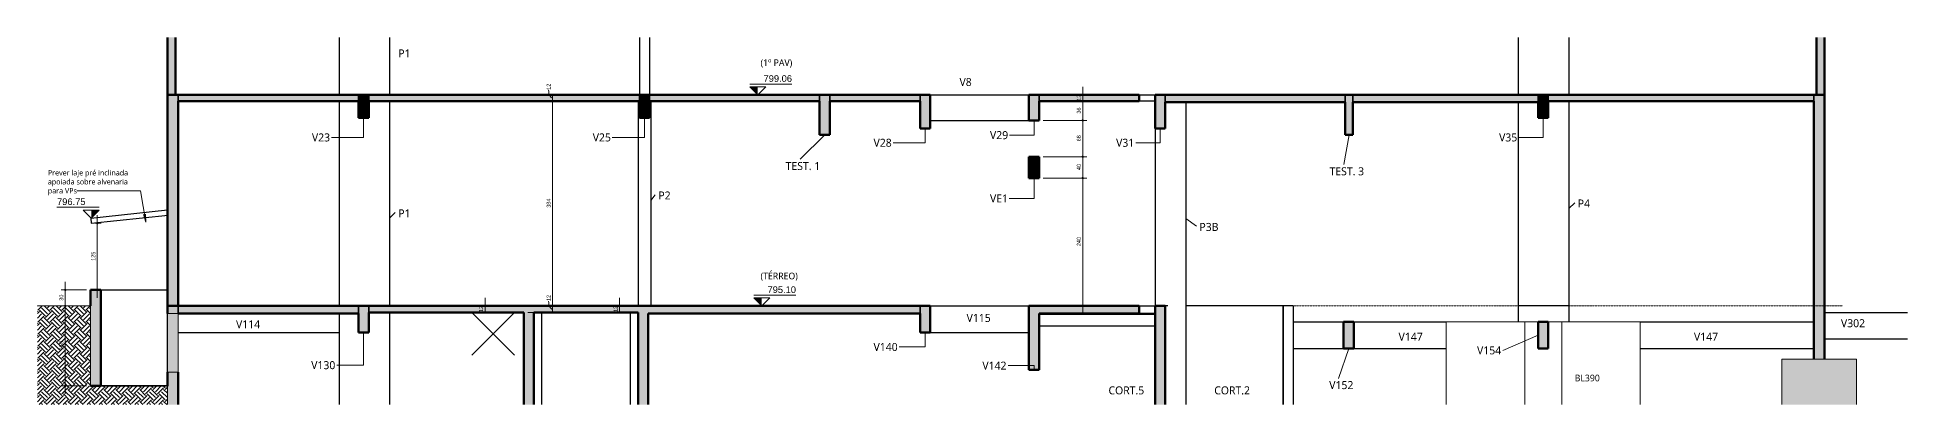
# Model space of a CAD drawing. Extents: x -1981 to 38708, y -3196 to 88064.
# Drawn here: x 2196 to 5702, y 79325 to 80014 of the extents above; entities that cross this region are included whole.
import ezdxf

# ---------------------------------------------------------------- set-up
doc = ezdxf.new("R2010")
doc.units = 0
doc.linetypes.add('Hidden', pattern=[0.714375, 0.47625, -0.238125])
for name, color, linetype, lineweight in [('A-ANNO-DIMS', 7, 'Continuous', 9), ('A-ANNO-DIMS-50', 7, 'Continuous', 9), ('A-DETL', 7, 'Hidden', 18), ('A-DETL-GENF', 7, 'Continuous', 18), ('A-DETL-THIN', 7, 'Continuous', 25), ('A-FLOR', 7, 'Continuous', 25), ('A-GENM', 7, 'Continuous', 25), ('G-ANNO-DIMS', 7, 'Continuous', 9), ('G-ANNO-TEXT', 7, 'Continuous', 9), ('S-BEAM', 7, 'Continuous', 25), ('S-BEAM-IDEN', 7, 'Continuous', 9), ('S-COLS', 7, 'Continuous', 25), ('S-COLS-IDEN', 7, 'Continuous', 9), ('S-FNDN', 7, 'Continuous', 25), ('S-FNDN-IDEN', 7, 'Continuous', 9)]:
    doc.layers.add(name, color=color, linetype=linetype, lineweight=lineweight)
doc.styles.add('Arial_1', font='arial.ttf', dxfattribs={"width": 0.9, "height": 7.5})
doc.styles.add('Arial_2', font='arial.ttf', dxfattribs={"height": 12.5})
doc.styles.add('Gadugi_1', font='gadugi.ttf', dxfattribs={"height": 15})
doc.styles.add('Gadugi_2', font='gadugi.ttf', dxfattribs={"height": 10})
doc.styles.add('Gadugi_3', font='gadugi.ttf', dxfattribs={"height": 12.5})
doc.dimstyles.new('PED_1_5mm_ESQ_1', dxfattribs={"dimscale": 30.48, "dimtxt": 7.651945, "dimasz": 0.328084, "dimexe": 0.246063, "dimexo": 0.246063, "dimgap": 0.049213, "dimtad": 1, "dimdec": 1, "dimrnd": 0.5, "dimdsep": 46, "dimtxsty": 'Arial_1', "dimblk1": 'DOTSMALL', "dimblk2": 'DOTSMALL', "dimsah": 1, "dimcen": 0.09, "dimdle": 0.492126, "dimazin": 0, "dimtfac": 1, "dimtdec": 4, "dimtix": 1, "dimtmove": 1, "dimatfit": 3, "dimfxl": 1, "dimtvp": 1, "dimtolj": 1, "dimtzin": 0, "dimarcsym": 2})
doc.dimstyles.new('PED_1_5mm_ESQ_3', dxfattribs={"dimscale": 30.48, "dimtxt": 7.651945, "dimasz": 0.328084, "dimexe": 0.246063, "dimexo": 0.246063, "dimgap": 0.049213, "dimtad": 1, "dimdec": 1, "dimrnd": 0.5, "dimdsep": 46, "dimtxsty": 'Arial_1', "dimblk1": 'DOTSMALL', "dimblk2": 'DOTSMALL', "dimsah": 1, "dimcen": 0.09, "dimdle": 0.492126, "dimazin": 0, "dimtfac": 1, "dimtdec": 4, "dimtix": 1, "dimtmove": 0, "dimatfit": 3, "dimfxl": 1, "dimtvp": 1, "dimtolj": 1, "dimtzin": 0, "dimarcsym": 2})

# ---------------------------------------------------------------- blocks, each defined once
blk = doc.blocks.new('PED_FURO_RETANGULAR_R04_2020 - 80x80x92-3430280-CT A 001 - CORTE A-A 1PAV')
at = {"layer": 'A-GENM'}
for p, q in [((-1108.1, 79418), (-1188.1, 79498)), ((-1188.1, 79418), (-1108.1, 79498))]:
    blk.add_line(p, q, dxfattribs=at)
blk = doc.blocks.new('PED_MÍSULA_VERT__CONC_R1 - L_15_0 x 341_0-2997604-CT A 001 - CORTE A-A 1PAV')
at = {"layer": 'S-COLS'}
blk.add_line((-1056.7, 79325), (-1056.7, 79498), dxfattribs=at)
blk = doc.blocks.new('PED_MÍSULA_VERT__CONC_R1 - L_15_0 x 341_0-3425010-CT A 001 - CORTE A-A 1PAV')
at = {"layer": 'S-COLS'}
blk.add_line((-891.4, 79498), (-891.4, 79325), dxfattribs=at)
blk = doc.blocks.new('Elevações de ponto - SIMBOLO DE NÍVEL-CORTE-2219088-CT A 001 - CORTE A-A 1PAV')
at = {"layer": 'G-ANNO-DIMS'}
blk.add_hatch(color=256, dxfattribs=at).paths.add_polyline_path([(-651.9, 79921), (-651.9, 79906), (-666.9, 79921)], flags=0)
for p, q in [((-587.7, 79926.1), (-666.9, 79926.1)), ((-651.9, 79906), (-666.9, 79921)), ((-666.9, 79921), (-636.9, 79921)), ((-636.9, 79921), (-651.9, 79906))]:
    blk.add_line(p, q, dxfattribs=at)
blk = doc.blocks.new('DIMBLOCK360-CT A 001 - CORTE A-A 1PAV')
at = {"layer": 'A-ANNO-DIMS-50', "transparency": 16777216}
h = blk.add_hatch(color=256, dxfattribs=at)
edge = h.paths.add_edge_path(flags=0)
edge.add_arc((3161.7, 79906), 1.25, 0, 360)
h = blk.add_hatch(color=256, dxfattribs=at)
edge = h.paths.add_edge_path(flags=0)
edge.add_arc((3161.7, 79894), 1.25, 0, 360)
for p, q in [((3156, 79906), (3169.2, 79906)), ((3161.7, 79906), (3156, 79906)), ((3156, 79894), (3169.2, 79894)), ((3161.7, 79894), (3156, 79894)), ((3161.7, 79906), (3161.7, 79894))]:
    blk.add_line(p, q, dxfattribs=at)
for centre in [(3161.7, 79906), (3161.7, 79894)]:
    blk.add_circle(centre, 1.25, dxfattribs=at)
blk.add_ellipse((3161.7, 79915.4), major_axis=(0, 15.4), ratio=0.479597, start_param=1.570796, end_param=3.141593, dxfattribs=at)
at = {"layer": 'A-ANNO-DIMS-50', "color": 0, "transparency": 16777216, "insert": (3150.5, 79915.4), "char_height": 7.5, "width": 12.431, "attachment_point": 1, "rotation": 90, "line_spacing_factor": 0.941778, "style": 'Arial_1'}
blk.add_mtext('12', dxfattribs=at)
blk = doc.blocks.new('_DotSmall')
at = {"color": 0, "linetype": 'ByBlock', "const_width": 0.5}
blk.add_lwpolyline([(-0.0625, 0, 1), (0.0625, 0, 1)], format="xyb", close=True, dxfattribs=at)
blk = doc.blocks.new('DIMBLOCK361-CT A 001 - CORTE A-A 1PAV')
at = {"layer": 'A-ANNO-DIMS-50', "transparency": 16777216}
h = blk.add_hatch(color=256, dxfattribs=at)
edge = h.paths.add_edge_path(flags=0)
edge.add_arc((3161.7, 79894), 1.25, 0, 360)
h = blk.add_hatch(color=256, dxfattribs=at)
edge = h.paths.add_edge_path(flags=0)
edge.add_arc((3161.7, 79510), 1.25, 0, 360)
for p, q in [((3156, 79894), (3169.2, 79894)), ((3161.7, 79894), (3156, 79894)), ((3161.7, 79894), (3161.7, 79510)), ((3115.1, 79510), (3169.2, 79510)), ((3161.7, 79510), (3115.1, 79510))]:
    blk.add_line(p, q, dxfattribs=at)
for centre in [(3161.7, 79894), (3161.7, 79510)]:
    blk.add_circle(centre, 1.25, dxfattribs=at)
at = {"layer": 'A-ANNO-DIMS-50', "color": 0, "transparency": 16777216, "insert": (3150.5, 79694.2), "char_height": 7.5, "width": 18.647, "attachment_point": 1, "rotation": 90, "line_spacing_factor": 0.941778, "style": 'Arial_1'}
blk.add_mtext('384', dxfattribs=at)
blk = doc.blocks.new('DIMBLOCK362-CT A 001 - CORTE A-A 1PAV')
at = {"layer": 'A-ANNO-DIMS-50', "transparency": 16777216}
h = blk.add_hatch(color=256, dxfattribs=at)
edge = h.paths.add_edge_path(flags=0)
edge.add_arc((3161.7, 79510), 1.25, 0, 360)
h = blk.add_hatch(color=256, dxfattribs=at)
edge = h.paths.add_edge_path(flags=0)
edge.add_arc((3161.7, 79498), 1.25, 0, 360)
for p, q in [((3115.1, 79510), (3169.2, 79510)), ((3161.7, 79510), (3115.1, 79510)), ((3115.1, 79498), (3169.2, 79498)), ((3161.7, 79498), (3115.1, 79498)), ((3161.7, 79510), (3161.7, 79498))]:
    blk.add_line(p, q, dxfattribs=at)
for centre in [(3161.7, 79510), (3161.7, 79498)]:
    blk.add_circle(centre, 1.25, dxfattribs=at)
blk.add_ellipse((3161.7, 79519.3), major_axis=(0, 15.3), ratio=0.482018, start_param=1.570796, end_param=3.141593, dxfattribs=at)
at = {"layer": 'A-ANNO-DIMS-50', "color": 0, "transparency": 16777216, "insert": (3150.5, 79519.3), "char_height": 7.5, "width": 12.431, "attachment_point": 1, "rotation": 90, "line_spacing_factor": 0.941778, "style": 'Arial_1'}
blk.add_mtext('12', dxfattribs=at)
blk = doc.blocks.new('DIMBLOCK363-CT A 001 - CORTE A-A 1PAV')
at = {"layer": 'A-ANNO-DIMS-50', "transparency": 16777216}
h = blk.add_hatch(color=256, dxfattribs=at)
edge = h.paths.add_edge_path(flags=0)
edge.add_arc((2308.1, 79665), 1.25, 0, 360)
h = blk.add_hatch(color=256, dxfattribs=at)
edge = h.paths.add_edge_path(flags=0)
edge.add_arc((2308.1, 79540), 1.25, 0, 360)
for p, q in [((2308.1, 79680), (2308.1, 79525)), ((2304.4, 79665), (2315.6, 79665)), ((2308.1, 79665), (2304.4, 79665)), ((2302.4, 79540), (2315.6, 79540)), ((2308.1, 79540), (2302.4, 79540))]:
    blk.add_line(p, q, dxfattribs=at)
for centre in [(2308.1, 79665), (2308.1, 79540)]:
    blk.add_circle(centre, 1.25, dxfattribs=at)
at = {"layer": 'A-ANNO-DIMS-50', "color": 0, "transparency": 16777216, "insert": (2296.9, 79594.7), "char_height": 7.5, "width": 18.647, "attachment_point": 1, "rotation": 90, "line_spacing_factor": 0.941778, "style": 'Arial_1'}
blk.add_mtext('125', dxfattribs=at)
blk = doc.blocks.new('DIMBLOCK364-CT A 001 - CORTE A-A 1PAV')
at = {"layer": 'A-ANNO-DIMS-50', "transparency": 16777216}
h = blk.add_hatch(color=256, dxfattribs=at)
edge = h.paths.add_edge_path(flags=0)
edge.add_arc((2248.1, 79540), 1.25, 0, 360)
h = blk.add_hatch(color=256, dxfattribs=at)
edge = h.paths.add_edge_path(flags=0)
edge.add_arc((2248.1, 79510.2), 1.25, 0, 360)
for p, q in [((2288.1, 79540), (2240.6, 79540)), ((2248.1, 79555), (2248.1, 79495.2)), ((2248.1, 79540), (2288.1, 79540)), ((2242.4, 79510.2), (2255.6, 79510.2)), ((2248.1, 79510.2), (2242.4, 79510.2))]:
    blk.add_line(p, q, dxfattribs=at)
for centre in [(2248.1, 79540), (2248.1, 79510.2)]:
    blk.add_circle(centre, 1.25, dxfattribs=at)
at = {"layer": 'A-ANNO-DIMS-50', "color": 0, "transparency": 16777216, "insert": (2236.9, 79519.9), "char_height": 7.5, "width": 12.431, "attachment_point": 1, "rotation": 90, "line_spacing_factor": 0.941778, "style": 'Arial_1'}
blk.add_mtext('30', dxfattribs=at)
blk = doc.blocks.new('DIMBLOCK365-CT A 001 - CORTE A-A 1PAV')
at = {"layer": 'A-ANNO-DIMS-50', "transparency": 16777216}
h = blk.add_hatch(color=256, dxfattribs=at)
edge = h.paths.add_edge_path(flags=0)
edge.add_arc((2248.1, 79510.2), 1.25, 0, 360)
h = blk.add_hatch(color=256, dxfattribs=at)
edge = h.paths.add_edge_path(flags=0)
edge.add_arc((2248.1, 79360), 1.25, 0, 360)
for p, q in [((2242.4, 79510.2), (2255.6, 79510.2)), ((2248.1, 79510.2), (2242.4, 79510.2)), ((2248.1, 79525.2), (2248.1, 79345)), ((2288.1, 79360), (2240.6, 79360)), ((2248.1, 79360), (2288.1, 79360))]:
    blk.add_line(p, q, dxfattribs=at)
for centre in [(2248.1, 79510.2), (2248.1, 79360)]:
    blk.add_circle(centre, 1.25, dxfattribs=at)
at = {"layer": 'A-ANNO-DIMS-50', "color": 0, "transparency": 16777216, "insert": (2236.9, 79427.3), "char_height": 7.5, "width": 18.647, "attachment_point": 1, "rotation": 90, "line_spacing_factor": 0.941778, "style": 'Arial_1'}
blk.add_mtext('150', dxfattribs=at)
blk = doc.blocks.new('DIMBLOCK366-CT A 001 - CORTE A-A 1PAV')
at = {"layer": 'A-ANNO-DIMS-50', "transparency": 16777216}
h = blk.add_hatch(color=256, dxfattribs=at)
edge = h.paths.add_edge_path(flags=0)
edge.add_arc((4155.8, 79906), 1.25, 0, 360)
h = blk.add_hatch(color=256, dxfattribs=at)
edge = h.paths.add_edge_path(flags=0)
edge.add_arc((4155.8, 79894), 1.25, 0, 360)
for p, q in [((4155.8, 79921), (4155.8, 79894)), ((4150.1, 79906), (4163.3, 79906)), ((4155.8, 79906), (4150.1, 79906)), ((4150.1, 79894), (4163.3, 79894)), ((4155.8, 79894), (4150.1, 79894))]:
    blk.add_line(p, q, dxfattribs=at)
for centre in [(4155.8, 79906), (4155.8, 79894)]:
    blk.add_circle(centre, 1.25, dxfattribs=at)
at = {"layer": 'A-ANNO-DIMS-50', "color": 0, "transparency": 16777216, "insert": (4144.6, 79894.8), "char_height": 7.5, "width": 12.431, "attachment_point": 1, "rotation": 90, "line_spacing_factor": 0.941778, "style": 'Arial_1'}
blk.add_mtext('12', dxfattribs=at)
blk = doc.blocks.new('DIMBLOCK367-CT A 001 - CORTE A-A 1PAV')
at = {"layer": 'A-ANNO-DIMS-50', "transparency": 16777216}
h = blk.add_hatch(color=256, dxfattribs=at)
edge = h.paths.add_edge_path(flags=0)
edge.add_arc((4155.8, 79894), 1.25, 0, 360)
h = blk.add_hatch(color=256, dxfattribs=at)
edge = h.paths.add_edge_path(flags=0)
edge.add_arc((4155.8, 79858), 1.25, 0, 360)
for p, q in [((4150.1, 79894), (4163.3, 79894)), ((4155.8, 79894), (4150.1, 79894)), ((4155.8, 79894), (4155.8, 79858)), ((4081.5, 79858), (4163.3, 79858)), ((4155.8, 79858), (4081.5, 79858))]:
    blk.add_line(p, q, dxfattribs=at)
for centre in [(4155.8, 79894), (4155.8, 79858)]:
    blk.add_circle(centre, 1.25, dxfattribs=at)
at = {"layer": 'A-ANNO-DIMS-50', "color": 0, "transparency": 16777216, "insert": (4144.6, 79870.8), "char_height": 7.5, "width": 12.431, "attachment_point": 1, "rotation": 90, "line_spacing_factor": 0.941778, "style": 'Arial_1'}
blk.add_mtext('36', dxfattribs=at)
blk = doc.blocks.new('DIMBLOCK368-CT A 001 - CORTE A-A 1PAV')
at = {"layer": 'A-ANNO-DIMS-50', "transparency": 16777216}
h = blk.add_hatch(color=256, dxfattribs=at)
edge = h.paths.add_edge_path(flags=0)
edge.add_arc((4155.8, 79858), 1.25, 0, 360)
h = blk.add_hatch(color=256, dxfattribs=at)
edge = h.paths.add_edge_path(flags=0)
edge.add_arc((4155.8, 79790), 1.25, 0, 360)
for p, q in [((4081.5, 79858), (4163.3, 79858)), ((4155.8, 79858), (4081.5, 79858)), ((4155.8, 79858), (4155.8, 79790)), ((4081.5, 79790), (4163.3, 79790)), ((4155.8, 79790), (4081.5, 79790))]:
    blk.add_line(p, q, dxfattribs=at)
for centre in [(4155.8, 79858), (4155.8, 79790)]:
    blk.add_circle(centre, 1.25, dxfattribs=at)
at = {"layer": 'A-ANNO-DIMS-50', "color": 0, "transparency": 16777216, "insert": (4144.6, 79818.8), "char_height": 7.5, "width": 12.431, "attachment_point": 1, "rotation": 90, "line_spacing_factor": 0.941778, "style": 'Arial_1'}
blk.add_mtext('68', dxfattribs=at)
blk = doc.blocks.new('DIMBLOCK369-CT A 001 - CORTE A-A 1PAV')
at = {"layer": 'A-ANNO-DIMS-50', "transparency": 16777216}
h = blk.add_hatch(color=256, dxfattribs=at)
edge = h.paths.add_edge_path(flags=0)
edge.add_arc((4155.8, 79790), 1.25, 0, 360)
h = blk.add_hatch(color=256, dxfattribs=at)
edge = h.paths.add_edge_path(flags=0)
edge.add_arc((4155.8, 79750), 1.25, 0, 360)
for p, q in [((4081.5, 79790), (4163.3, 79790)), ((4155.8, 79790), (4081.5, 79790)), ((4155.8, 79790), (4155.8, 79750)), ((4081.5, 79750), (4163.3, 79750)), ((4155.8, 79750), (4081.5, 79750))]:
    blk.add_line(p, q, dxfattribs=at)
for centre in [(4155.8, 79790), (4155.8, 79750)]:
    blk.add_circle(centre, 1.25, dxfattribs=at)
at = {"layer": 'A-ANNO-DIMS-50', "color": 0, "transparency": 16777216, "insert": (4144.6, 79764.8), "char_height": 7.5, "width": 12.431, "attachment_point": 1, "rotation": 90, "line_spacing_factor": 0.941778, "style": 'Arial_1'}
blk.add_mtext('40', dxfattribs=at)
blk = doc.blocks.new('DIMBLOCK370-CT A 001 - CORTE A-A 1PAV')
at = {"layer": 'A-ANNO-DIMS-50', "transparency": 16777216}
h = blk.add_hatch(color=256, dxfattribs=at)
edge = h.paths.add_edge_path(flags=0)
edge.add_arc((4155.8, 79750), 1.25, 0, 360)
h = blk.add_hatch(color=256, dxfattribs=at)
edge = h.paths.add_edge_path(flags=0)
edge.add_arc((4155.8, 79510), 1.25, 0, 360)
for p, q in [((4081.5, 79750), (4163.3, 79750)), ((4155.8, 79750), (4081.5, 79750)), ((4155.8, 79750), (4155.8, 79495)), ((4150.1, 79510), (4163.3, 79510)), ((4155.8, 79510), (4150.1, 79510))]:
    blk.add_line(p, q, dxfattribs=at)
for centre in [(4155.8, 79750), (4155.8, 79510)]:
    blk.add_circle(centre, 1.25, dxfattribs=at)
at = {"layer": 'A-ANNO-DIMS-50', "color": 0, "transparency": 16777216, "insert": (4144.6, 79622.2), "char_height": 7.5, "width": 18.647, "attachment_point": 1, "rotation": 90, "line_spacing_factor": 0.941778, "style": 'Arial_1'}
blk.add_mtext('240', dxfattribs=at)
blk = doc.blocks.new('DIMBLOCK371-CT A 001 - CORTE A-A 1PAV')
at = {"layer": 'A-ANNO-DIMS-50', "transparency": 16777216}
h = blk.add_hatch(color=256, dxfattribs=at)
edge = h.paths.add_edge_path(flags=0)
edge.add_arc((3287.2, 79510), 1.25, 0, 360)
h = blk.add_hatch(color=256, dxfattribs=at)
edge = h.paths.add_edge_path(flags=0)
edge.add_arc((3287.2, 79498), 1.25, 0, 360)
for p, q in [((3281.5, 79510), (3294.7, 79510)), ((3287.2, 79510), (3281.5, 79510)), ((3281.5, 79498), (3294.7, 79498)), ((3287.2, 79498), (3281.5, 79498)), ((3287.2, 79525), (3287.2, 79498))]:
    blk.add_line(p, q, dxfattribs=at)
for centre in [(3287.2, 79510), (3287.2, 79498)]:
    blk.add_circle(centre, 1.25, dxfattribs=at)
at = {"layer": 'A-ANNO-DIMS-50', "color": 0, "transparency": 16777216, "insert": (3276, 79498.8), "char_height": 7.5, "width": 12.431, "attachment_point": 1, "rotation": 90, "line_spacing_factor": 0.941778, "style": 'Arial_1'}
blk.add_mtext('12', dxfattribs=at)
blk = doc.blocks.new('DIMBLOCK372-CT A 001 - CORTE A-A 1PAV')
at = {"layer": 'A-ANNO-DIMS-50', "transparency": 16777216}
h = blk.add_hatch(color=256, dxfattribs=at)
edge = h.paths.add_edge_path(flags=0)
edge.add_arc((3035.1, 79510), 1.25, 0, 360)
h = blk.add_hatch(color=256, dxfattribs=at)
edge = h.paths.add_edge_path(flags=0)
edge.add_arc((3035.1, 79498), 1.25, 0, 360)
for p, q in [((3029.3, 79510), (3042.6, 79510)), ((3035.1, 79510), (3029.3, 79510)), ((3029.3, 79498), (3042.6, 79498)), ((3035.1, 79498), (3029.3, 79498)), ((3035.1, 79525), (3035.1, 79498))]:
    blk.add_line(p, q, dxfattribs=at)
for centre in [(3035.1, 79510), (3035.1, 79498)]:
    blk.add_circle(centre, 1.25, dxfattribs=at)
at = {"layer": 'A-ANNO-DIMS-50', "color": 0, "transparency": 16777216, "insert": (3023.8, 79498.8), "char_height": 7.5, "width": 12.431, "attachment_point": 1, "rotation": 90, "line_spacing_factor": 0.941778, "style": 'Arial_1'}
blk.add_mtext('12', dxfattribs=at)

msp = doc.modelspace()

# ---------------------------------------------------------------- hatches: boundary and pattern name
at = {"layer": 'A-DETL-GENF', "true_color": 0xe7ba89}
h = msp.add_hatch(dxfattribs=at)
h.set_pattern_fill('FP_3', color=31, style=0, pattern_type=2)
h.set_pattern_definition([(45, (4015.22, 83678.004), (0, 22.45064), [15.875, -15.875]), (45, (4011.01, 83682.214), (0, 22.45064), [15.875, -15.875]), (45, (4006.8, 83686.424), (0, 22.45064), [15.875, -15.875]), (135, (4006.8, 83689.231), (-22.45064, 2e-15), [15.875, -15.875]), (135, (4011.01, 83693.441), (-22.45064, 2e-15), [15.875, -15.875]), (135, (4015.22, 83697.651), (-22.45064, 2e-15), [15.875, -15.875])])
h.paths.add_polyline_path([(2195.82, 79325), (2439.46, 79325), (2439.46, 79359.5), (2295.61, 79359.5), (2295.61, 79510.21), (2195.82, 79510.21), (2195.82, 79360)], flags=0)
at = {"layer": 'A-DETL-GENF', "true_color": 0xffffff}
msp.add_hatch(color=7, dxfattribs=at).paths.add_polyline_path([(2459.47, 79386), (2459.47, 79496), (2439.47, 79496), (2439.47, 79386), (2453.62, 79386)], flags=0)
at = {"layer": 'A-FLOR', "true_color": 0xa6a6a6}
h = msp.add_hatch(color=253, dxfattribs=at)
h.paths.add_polyline_path([(4073.96, 79894), (4261.47, 79894), (4261.47, 79906), (4073.96, 79906)], flags=0)
h.paths.add_polyline_path([(2459.47, 79894), (2797.96, 79894), (2797.96, 79906), (2459.47, 79906)], flags=0)
for points in [[(3126.63, 79894), (3324.46, 79894), (3324.46, 79906), (2816.96, 79906), (2816.96, 79894), (3107.63, 79894)], [(3662.46, 79894), (3662.46, 79906), (3343.46, 79906), (3343.46, 79894), (3510.75, 79894)], [(3850.96, 79894), (3850.96, 79906), (3681.46, 79906), (3681.46, 79894)], [(4310.46, 79892), (4647.98, 79892), (4647.98, 79906), (4310.46, 79906)], [(5009.48, 79892), (5009.48, 79906), (4661.98, 79906), (4661.98, 79892), (5006.98, 79892)], [(5526.48, 79894), (5526.48, 79906), (5028.48, 79906), (5028.48, 79894), (5466.48, 79894)], [(3107.63, 79498), (3107.63, 79510), (2816.96, 79510), (2816.96, 79498), (3072.44, 79498)], [(3321.96, 79498), (3321.96, 79510), (3126.63, 79510), (3126.63, 79498), (3306.96, 79498)]]:
    msp.add_hatch(color=253, dxfattribs=at).paths.add_polyline_path(points, flags=0)
h = msp.add_hatch(color=253, dxfattribs=at)
h.paths.add_polyline_path([(4261.47, 79496), (4261.47, 79510), (4073.96, 79510), (4073.96, 79496)], flags=0)
h.paths.add_polyline_path([(2459.47, 79496), (2797.96, 79496), (2797.96, 79510), (2459.47, 79510)], flags=0)
h.paths.add_polyline_path([(3510.75, 79496), (3850.96, 79496), (3850.96, 79510), (3340.96, 79510), (3340.96, 79496)], flags=0)
at = {"layer": 'S-BEAM', "true_color": 0xa6a6a6}
for points in [[(2816.96, 79863), (2816.96, 79906), (2797.96, 79906), (2797.96, 79863)], [(3343.46, 79863), (3343.46, 79906), (3324.46, 79906), (3324.46, 79863), (3340.96, 79863)], [(3681.46, 79831), (3681.46, 79906), (3662.46, 79906), (3662.46, 79831)], [(3850.96, 79843), (3869.96, 79843), (3869.96, 79906), (3850.96, 79906), (3850.96, 79894)], [(4073.96, 79858), (4073.96, 79906), (4054.96, 79906), (4054.96, 79858)], [(4310.46, 79843), (4310.46, 79906), (4291.46, 79906), (4291.46, 79843)], [(4647.98, 79831), (4661.98, 79831), (4661.98, 79906), (4647.98, 79906), (4647.98, 79892)], [(5028.48, 79863), (5028.48, 79906), (5009.48, 79906), (5009.48, 79863)], [(4073.96, 79750), (4073.96, 79790), (4054.96, 79790), (4054.96, 79750)], [(2314.61, 79360), (2314.61, 79540), (2295.61, 79540), (2295.61, 79360)], [(2816.96, 79460), (2816.96, 79510), (2797.96, 79510), (2797.96, 79460)], [(3107.63, 79325), (3126.63, 79325), (3126.63, 79510), (3107.63, 79510), (3107.63, 79496)], [(3333.34, 79325), (3340.96, 79325), (3340.96, 79510), (3321.96, 79510), (3321.96, 79325)], [(3850.96, 79460), (3869.96, 79460), (3869.96, 79510), (3850.96, 79510), (3850.96, 79496)], [(4073.96, 79390), (4073.96, 79510), (4054.96, 79510), (4054.96, 79390)], [(4291.46, 79325), (4310.46, 79325), (4310.46, 79510), (4291.46, 79510)], [(4647.98, 79430), (4663.96, 79430), (4663.96, 79480), (4644.96, 79480), (4644.96, 79430)], [(5009.48, 79430), (5028.48, 79430), (5028.48, 79480), (5009.48, 79480)]]:
    msp.add_hatch(color=253, dxfattribs=at).paths.add_polyline_path(points, flags=0)
at = {"layer": 'S-COLS', "true_color": 0xa6a6a6}
for points in [[(2439.47, 79906), (2454.47, 79906), (2454.47, 80013.72), (2439.47, 80013.72)], [(5531.48, 79906), (5546.48, 79906), (5546.48, 80013.72), (5531.48, 80013.72)], [(2459.47, 79510), (2459.47, 79906), (2439.47, 79906), (2439.47, 79510)], [(5546.48, 79410), (5546.48, 79906), (5526.48, 79906), (5526.48, 79410)]]:
    msp.add_hatch(color=253, dxfattribs=at).paths.add_polyline_path(points, flags=0)
h = msp.add_hatch(color=253, dxfattribs=at)
h.paths.add_polyline_path([(2439.47, 79325), (2459.47, 79325), (2459.47, 79386), (2439.47, 79386), (2439.47, 79358.21)], flags=0)
h.paths.add_polyline_path([(2459.47, 79496), (2459.47, 79510), (2439.47, 79510), (2439.47, 79496)], flags=0)
at = {"layer": 'S-FNDN', "true_color": 0xa6a6a6}
msp.add_hatch(color=253, dxfattribs=at).paths.add_polyline_path([(5606.48, 79325), (5606.48, 79410), (5466.48, 79410), (5466.48, 79325)], flags=0)

# ---------------------------------------------------------------- linework, layer by layer
at = {"layer": 'A-DETL', "linetype": 'Continuous'}
for p, q in [((2295.61, 79510.21), (2195.82, 79510.21)), ((2295.61, 79359.5), (2295.61, 79510.21)), ((2459.47, 79496), (2439.47, 79496)), ((2439.47, 79496), (2439.47, 79386)), ((2459.47, 79386), (2459.47, 79496)), ((2439.46, 79359.5), (2295.61, 79359.5)), ((2439.46, 79358.21), (2439.46, 79359.5)), ((2439.46, 79325), (2439.46, 79358.21)), ((2439.47, 79386), (2459.47, 79386))]:
    msp.add_line(p, q, dxfattribs=at)
at = {"layer": 'A-DETL'}
msp.add_line((4550.6, 79510), (5580.6, 79510), dxfattribs=at)
at = {"layer": 'A-DETL-THIN'}
for p, q in [((2295.82, 79674.95), (2439.68, 79690.07)), ((2295.82, 79674.95), (2296.86, 79665)), ((2296.86, 79665), (2440.72, 79680.12))]:
    msp.add_line(p, q, dxfattribs=at)
at = {"layer": 'A-FLOR', "lineweight": 50}
for p, q in [((2797.96, 79906), (2459.47, 79906)), ((2459.47, 79894), (2797.96, 79894)), ((3324.46, 79906), (2816.96, 79906)), ((2816.96, 79894), (3324.46, 79894)), ((3662.46, 79906), (3343.46, 79906)), ((3343.46, 79894), (3662.46, 79894)), ((3850.96, 79906), (3681.46, 79906)), ((3681.46, 79894), (3850.96, 79894)), ((4261.47, 79906), (4073.96, 79906)), ((4073.96, 79894), (4261.47, 79894)), ((4261.47, 79894), (4261.47, 79906)), ((4647.98, 79906), (4310.46, 79906)), ((4310.46, 79892), (4647.98, 79892)), ((5009.48, 79906), (4661.98, 79906)), ((4661.98, 79892), (5009.48, 79892)), ((5526.48, 79906), (5028.48, 79906)), ((5028.48, 79894), (5526.48, 79894)), ((2797.96, 79510), (2459.47, 79510)), ((2459.47, 79496), (2797.96, 79496)), ((3107.63, 79510), (2816.96, 79510)), ((2816.96, 79498), (3107.63, 79498)), ((3321.96, 79510), (3126.63, 79510)), ((3126.63, 79498), (3321.96, 79498)), ((3850.96, 79510), (3340.96, 79510)), ((3340.96, 79496), (3850.96, 79496)), ((4261.47, 79510), (4073.96, 79510)), ((4073.96, 79496), (4261.47, 79496)), ((4261.47, 79496), (4261.47, 79510))]:
    msp.add_line(p, q, dxfattribs=at)
at = {"layer": 'A-FLOR'}
for p, q in [((2459.47, 79906), (2459.47, 79894)), ((2797.96, 79894), (2797.96, 79906)), ((2816.96, 79906), (2816.96, 79894)), ((3324.46, 79894), (3324.46, 79906)), ((3343.46, 79906), (3343.46, 79894)), ((3662.46, 79894), (3662.46, 79906)), ((3681.46, 79906), (3681.46, 79894)), ((3850.96, 79894), (3850.96, 79906)), ((4073.96, 79906), (4073.96, 79894)), ((4261.47, 79906), (4291.46, 79906)), ((4291.46, 79894), (4261.47, 79894)), ((4310.46, 79906), (4310.46, 79892)), ((4647.98, 79892), (4647.98, 79906)), ((4661.98, 79906), (4661.98, 79892)), ((5009.48, 79892), (5009.48, 79906)), ((5028.48, 79906), (5028.48, 79894)), ((5526.48, 79894), (5526.48, 79906)), ((2459.47, 79510), (2459.47, 79496)), ((2797.96, 79496), (2797.96, 79510)), ((2816.96, 79510), (2816.96, 79498)), ((3850.96, 79496), (3850.96, 79510)), ((4291.46, 79494), (4073.96, 79494)), ((4261.47, 79510), (4291.46, 79510)), ((4291.46, 79496), (4261.47, 79496))]:
    msp.add_line(p, q, dxfattribs=at)
at = {"layer": 'G-ANNO-DIMS'}
msp.add_line((2295.82, 79674.95), (2296.76, 79674.95), dxfattribs=at)
at = {"layer": 'G-ANNO-TEXT'}
for p, q in [((2367.85, 79726.07), (2269.97, 79726.07)), ((2388.98, 79726.07), (2367.85, 79726.07)), ((2399.28, 79667.05), (2388.98, 79726.07)), ((2399.28, 79667.05), (2394.75, 79681.48)), ((2399.28, 79667.05), (2398.65, 79682.16))]:
    msp.add_line(p, q, dxfattribs=at)
at = {"layer": 'S-BEAM', "lineweight": 50}
for p, q in [((2816.96, 79906), (2797.96, 79906)), ((2797.96, 79894), (2797.96, 79863)), ((2816.96, 79863), (2816.96, 79894)), ((3343.46, 79906), (3324.46, 79906)), ((3324.46, 79894), (3324.46, 79863)), ((3343.46, 79863), (3343.46, 79894)), ((3681.46, 79906), (3662.46, 79906)), ((3662.46, 79894), (3662.46, 79831)), ((3681.46, 79831), (3681.46, 79894)), ((3869.96, 79906), (3850.96, 79906)), ((3850.96, 79894), (3850.96, 79843)), ((3869.96, 79843), (3869.96, 79906)), ((4073.96, 79906), (4054.96, 79906)), ((4054.96, 79906), (4054.96, 79858)), ((4073.96, 79858), (4073.96, 79894)), ((4310.46, 79906), (4291.46, 79906)), ((4291.46, 79906), (4291.46, 79843)), ((4310.46, 79843), (4310.46, 79892)), ((4661.98, 79906), (4647.98, 79906)), ((4647.98, 79892), (4647.98, 79831)), ((4661.98, 79831), (4661.98, 79892)), ((5028.48, 79906), (5009.48, 79906)), ((5009.48, 79892), (5009.48, 79863)), ((5028.48, 79863), (5028.48, 79894)), ((2797.96, 79863), (2816.96, 79863)), ((3324.46, 79863), (3343.46, 79863)), ((3850.96, 79843), (3869.96, 79843)), ((4054.96, 79858), (4073.96, 79858)), ((4291.46, 79843), (4310.46, 79843)), ((5009.48, 79863), (5028.48, 79863)), ((3662.46, 79831), (3681.46, 79831)), ((4647.98, 79831), (4661.98, 79831)), ((4073.96, 79790), (4054.96, 79790)), ((4054.96, 79790), (4054.96, 79750)), ((4073.96, 79750), (4073.96, 79790)), ((4054.96, 79750), (4073.96, 79750)), ((2314.61, 79540), (2295.61, 79540)), ((2295.61, 79540), (2295.61, 79510.21)), ((2314.61, 79360), (2314.61, 79540)), ((2816.96, 79510), (2797.96, 79510)), ((2797.96, 79496), (2797.96, 79460)), ((2816.96, 79460), (2816.96, 79498)), ((3126.63, 79510), (3107.63, 79510)), ((3107.63, 79498), (3107.63, 79325)), ((3126.63, 79325), (3126.63, 79498)), ((3340.96, 79510), (3321.96, 79510)), ((3321.96, 79498), (3321.96, 79325)), ((3340.96, 79325), (3340.96, 79496)), ((3869.96, 79510), (3850.96, 79510)), ((3850.96, 79496), (3850.96, 79460)), ((3869.96, 79460), (3869.96, 79510)), ((4073.96, 79510), (4054.96, 79510)), ((4054.96, 79510), (4054.96, 79390)), ((4073.96, 79390), (4073.96, 79496)), ((4310.46, 79510), (4291.46, 79510)), ((4291.46, 79510), (4291.46, 79325)), ((4310.46, 79325), (4310.46, 79510)), ((2797.96, 79460), (2816.96, 79460)), ((3850.96, 79460), (3869.96, 79460)), ((4663.96, 79480), (4644.96, 79480)), ((4644.96, 79480), (4644.96, 79430)), ((4663.96, 79430), (4663.96, 79480)), ((5028.48, 79480), (5009.48, 79480)), ((5009.48, 79480), (5009.48, 79430)), ((5028.48, 79430), (5028.48, 79480)), ((4644.96, 79430), (4663.96, 79430)), ((5009.48, 79430), (5028.48, 79430)), ((4054.96, 79390), (4073.96, 79390)), ((2295.61, 79360), (2314.61, 79360))]:
    msp.add_line(p, q, dxfattribs=at)
at = {"layer": 'S-BEAM'}
for p, q in [((2797.96, 79906), (2797.96, 79894)), ((2816.96, 79894), (2816.96, 79906)), ((3324.46, 79906), (3324.46, 79894)), ((3343.46, 79894), (3343.46, 79906)), ((3662.46, 79906), (3662.46, 79894)), ((3681.46, 79894), (3681.46, 79906)), ((3850.96, 79906), (3850.96, 79894)), ((3869.96, 79906), (4054.96, 79906)), ((4073.96, 79894), (4073.96, 79906)), ((4310.46, 79892), (4310.46, 79906)), ((4647.98, 79906), (4647.98, 79892)), ((4661.98, 79892), (4661.98, 79906)), ((5009.48, 79906), (5009.48, 79892)), ((5028.48, 79894), (5028.48, 79906)), ((3869.96, 79858), (4054.96, 79858)), ((2314.61, 79540), (2439.11, 79540)), ((2439.11, 79540), (2439.46, 79540)), ((2439.11, 79540), (2439.11, 79360)), ((2797.96, 79510), (2797.96, 79496)), ((2816.96, 79498), (2816.96, 79510)), ((3850.96, 79510), (3850.96, 79496)), ((3869.96, 79510), (4054.96, 79510)), ((4291.46, 79494), (4073.96, 79494)), ((4531.6, 79510), (4349.21, 79510)), ((4531.6, 79325), (4531.6, 79510)), ((5546.48, 79498), (5702.3, 79498)), ((2459.47, 79460), (2762.21, 79460)), ((3869.96, 79460), (4054.96, 79460)), ((4073.96, 79473), (4291.46, 79473)), ((4550.6, 79480), (4550.6, 79430)), ((4550.6, 79480), (4644.96, 79480)), ((4663.96, 79480), (4837.42, 79480)), ((5200.98, 79480), (5526.48, 79480)), ((4550.6, 79430), (4644.96, 79430)), ((4663.96, 79430), (4837.42, 79430)), ((5200.98, 79430), (5526.48, 79430)), ((5702.3, 79448), (5546.48, 79448)), ((2439.11, 79360), (2314.61, 79360)), ((2439.11, 79360), (2439.46, 79360))]:
    msp.add_line(p, q, dxfattribs=at)
at = {"layer": 'S-BEAM-IDEN'}
for p, q in [((2807.46, 79863), (2807.46, 79826.06)), ((3333.96, 79863), (3333.96, 79826.06)), ((3860.46, 79843), (3860.46, 79816.06)), ((4064.46, 79858), (4064.46, 79830.37)), ((4300.96, 79843), (4300.96, 79816.06)), ((5018.98, 79863), (5018.98, 79826.06)), ((2807.46, 79826.06), (2747.22, 79826.06)), ((3333.96, 79826.06), (3273.72, 79826.06)), ((3671.96, 79831), (3625.68, 79785.16)), ((3860.46, 79816.06), (3800.22, 79816.06)), ((4064.46, 79830.37), (4018.54, 79830.37)), ((4300.96, 79816.06), (4255.04, 79816.06)), ((4654.98, 79831), (4645.36, 79775.25)), ((5018.98, 79826.06), (4973.05, 79826.06)), ((4064.46, 79750), (4064.46, 79711.56)), ((4064.46, 79711.56), (4017.59, 79711.56)), ((2807.46, 79460), (2807.46, 79398.95)), ((3860.46, 79460), (3860.46, 79433.07)), ((3860.46, 79433.07), (3811.82, 79433.07)), ((4654.46, 79430), (4635.59, 79374.26)), ((5009.48, 79455), (4943.35, 79426.7)), ((2807.46, 79398.95), (2757.46, 79398.95)), ((4064.46, 79398.07), (4015.82, 79398.07)), ((4064.46, 79390), (4064.46, 79398.07))]:
    msp.add_line(p, q, dxfattribs=at)
at = {"layer": 'S-COLS', "lineweight": 50}
for p, q in [((2439.47, 80013.72), (2439.47, 79906)), ((2454.47, 79906), (2454.47, 80013.72)), ((5531.48, 80013.72), (5531.48, 79906)), ((5546.48, 79906), (5546.48, 80013.72)), ((2459.47, 79906), (2439.47, 79906)), ((2439.47, 79906), (2439.47, 79510)), ((2439.47, 79906), (2454.47, 79906)), ((2459.47, 79510), (2459.47, 79894)), ((5546.48, 79906), (5526.48, 79906)), ((5526.48, 79894), (5526.48, 79410)), ((5531.48, 79906), (5546.48, 79906)), ((5546.48, 79410), (5546.48, 79906)), ((2459.47, 79510), (2439.47, 79510)), ((2439.47, 79510), (2439.47, 79496)), ((2439.47, 79510), (2459.47, 79510)), ((2439.47, 79386), (2439.47, 79359.5)), ((2459.47, 79325), (2459.47, 79386))]:
    msp.add_line(p, q, dxfattribs=at)
at = {"layer": 'S-COLS'}
for p, q in [((2762.21, 79906), (2762.21, 80013.72)), ((2855.71, 80013.72), (2855.71, 79906)), ((3324.46, 80013.72), (3324.46, 79906)), ((3343.46, 80013.72), (3343.46, 79906)), ((4972.23, 80013.72), (4972.23, 79906)), ((5067.23, 80013.72), (5067.23, 79906)), ((2459.47, 79894), (2459.47, 79906)), ((2762.21, 79839), (2762.21, 79894)), ((2855.71, 79894), (2855.71, 79864)), ((3321.96, 79894), (3321.96, 79510)), ((3345.96, 79894), (3345.96, 79510)), ((4349.21, 79892), (4349.21, 79864)), ((4972.23, 79892), (4972.23, 79864)), ((5067.23, 79894), (5067.23, 79864)), ((5526.48, 79906), (5526.48, 79894)), ((2855.71, 79864), (2855.71, 79839)), ((4291.46, 79843), (4291.46, 79510)), ((4349.21, 79864), (4349.21, 79442)), ((4972.23, 79864), (4972.23, 79480)), ((5067.23, 79864), (5067.23, 79480)), ((2762.21, 79510), (2762.21, 79839)), ((2855.71, 79839), (2855.71, 79510)), ((2459.47, 79496), (2459.47, 79510)), ((2762.21, 79325), (2762.21, 79496)), ((2855.71, 79498), (2855.71, 79325)), ((4315.46, 79510), (4310.46, 79510)), ((4349.21, 79510), (4349.21, 79325)), ((4531.6, 79510), (4531.6, 79325)), ((4550.6, 79510), (4531.6, 79510)), ((4550.6, 79510), (4550.6, 79480)), ((4972.23, 79510), (4972.23, 79480)), ((5006.98, 79510), (4972.23, 79510)), ((5030.98, 79510), (5006.98, 79510)), ((5067.23, 79510), (5030.98, 79510)), ((5067.23, 79510), (5067.23, 79480)), ((4550.6, 79480), (4550.6, 79430)), ((4550.6, 79430), (4550.6, 79325))]:
    msp.add_line(p, q, dxfattribs=at)
at = {"layer": 'S-COLS-IDEN'}
for p, q in [((3345.96, 79708), (3354.36, 79718.72)), ((5067.23, 79693), (5078.13, 79703.72)), ((2855.71, 79674.5), (2866.61, 79685.22)), ((4349.21, 79674), (4368.81, 79659.75))]:
    msp.add_line(p, q, dxfattribs=at)
at = {"layer": 'S-FNDN', "lineweight": 18}
for p, q in [((4837.42, 79480), (4984.56, 79480)), ((4837.42, 79325), (4837.42, 79480)), ((4984.56, 79480), (5009.48, 79480)), ((4984.56, 79480), (4984.56, 79325)), ((5028.48, 79480), (5053.84, 79480)), ((5053.84, 79480), (5200.98, 79480)), ((5053.84, 79325), (5053.84, 79480)), ((5200.98, 79325), (5200.98, 79480)), ((5466.48, 79410), (5466.48, 79325)), ((5606.48, 79410), (5466.48, 79410)), ((5606.48, 79325), (5606.48, 79410))]:
    msp.add_line(p, q, dxfattribs=at)

# ---------------------------------------------------------------- block references
at = {"layer": 'A-GENM'}
msp.add_blockref('PED_FURO_RETANGULAR_R04_2020 - 80x80x92-3430280-CT A 001 - CORTE A-A 1PAV', (4198.33, 0), dxfattribs=at)
at = {"layer": 'G-ANNO-DIMS'}
for p in [(4198.33, 0), (4205.79, -396)]:
    msp.add_blockref('Elevações de ponto - SIMBOLO DE NÍVEL-CORTE-2219088-CT A 001 - CORTE A-A 1PAV', p, dxfattribs=at)
at = {"layer": 'G-ANNO-DIMS', "extrusion": (0, 0, -1)}
msp.add_blockref('Elevações de ponto - SIMBOLO DE NÍVEL-CORTE-2219088-CT A 001 - CORTE A-A 1PAV', (-1644.85, -231.05), dxfattribs=at)
at = {"layer": 'S-COLS'}
for name in ['PED_MÍSULA_VERT__CONC_R1 - L_15_0 x 341_0-2997604-CT A 001 - CORTE A-A 1PAV', 'PED_MÍSULA_VERT__CONC_R1 - L_15_0 x 341_0-3425010-CT A 001 - CORTE A-A 1PAV']:
    msp.add_blockref(name, (4198.33, 0), dxfattribs=at)

# ---------------------------------------------------------------- texts
at = {"layer": 'G-ANNO-DIMS', "char_height": 12.5, "width": 63.9697, "attachment_point": 1, "line_spacing_factor": 0.941778, "style": 'Arial_2'}
for s, insert in [('799.06', (3557.26, 79942.82)), ('796.75', (2232.61, 79711.77)), ('795.10', (3564.72, 79546.82))]:
    msp.add_mtext(s, dxfattribs=dict(at, insert=insert))
at = {"layer": 'G-ANNO-TEXT', "attachment_point": 1}
for s, insert, char_height, width, style in [('(1º PAV)', (3551.68, 79972.51), 12.5, 78.5654, 'Gadugi_3'), ('apoiada sobre alvenaria ', (2215.4, 79747.93), 10, 184.3881, 'Gadugi_2'), ('Prever laje pré inclinada', (2215.4, 79764.8), 10, 179.578, 'Gadugi_2'), ('para VPs', (2215.4, 79731.07), 10, 66.1392, 'Gadugi_2'), ('(TÉRREO)', (3551.68, 79572.51), 12.5, 87.3839, 'Gadugi_3')]:
    msp.add_mtext(s, dxfattribs=dict(at, insert=insert, char_height=char_height, width=width, style=style))
at = {"layer": 'S-BEAM-IDEN', "char_height": 15, "attachment_point": 1, "style": 'Gadugi_1'}
for s, insert, width in [('V8', (3924.68, 79937.47), 30.0633), ('V23', (2710.52, 79833.61), 44.0928), ('V25', (3237.02, 79833.61), 44.0928), ('V28', (3763.52, 79823.61), 44.0928), ('V29', (3981.84, 79837.92), 44.0928), ('V31', (4218.34, 79823.61), 44.0928), ('V35', (4936.35, 79833.61), 44.0928), ('TEST. 1', (3598.78, 79779.99), 80.5696), ('TEST. 3', (4618.46, 79770.08), 80.5696), ('VE1', (3981.84, 79719.11), 42.8903), ('V115', (3937.93, 79495.07), 58.1223), ('V114', (2568.17, 79483.13), 58.1223), ('V147', (4747.9, 79459.7), 58.1223), ('V147', (5301.71, 79459.7), 58.1223), ('V302', (5577.33, 79485.15), 58.1223), ('V140', (3763.52, 79440.62), 58.1223), ('V154', (4895.05, 79434.25), 58.1223), ('V130', (2709.16, 79406.5), 58.1223), ('V142', (3967.52, 79405.62), 58.1223), ('CORT.5', (4204.03, 79359.18), 83.7763), ('CORT.2', (4402.31, 79359.18), 83.7763), ('V152', (4617.94, 79369.08), 58.1223)]:
    msp.add_mtext(s, dxfattribs=dict(at, insert=insert, width=width))
at = {"layer": 'S-COLS-IDEN', "char_height": 15, "attachment_point": 1, "style": 'Gadugi_1'}
for s, insert, width in [('P1', (2872.36, 79991.24), 28.4599), ('P2', (3360.11, 79724.74), 28.4599), ('P4', (5083.87, 79709.74), 28.4599), ('P1', (2872.36, 79691.24), 28.4599), ('P3B', (4374.55, 79665.76), 43.2911)]:
    msp.add_mtext(s, dxfattribs=dict(at, insert=insert, width=width))
at = {"layer": 'S-FNDN-IDEN', "color": 5, "true_color": 0x0000ff, "insert": (5078.13, 79381.14), "char_height": 12.5, "width": 56.9198, "attachment_point": 1, "style": 'Gadugi_3'}
msp.add_mtext('BL390', dxfattribs=at)

# ---------------------------------------------------------------- dimensions: what is measured, and where the dimension line sits
at = {"layer": 'A-ANNO-DIMS'}
for base, p1, p2, picture, middle in [((3161.7, 79894), (3163.47, 79906), (3163.47, 79894), 'DIMBLOCK360-CT A 001 - CORTE A-A 1PAV', (3155.46, 79921.62)), ((3161.7, 79498), (3107.63, 79510), (3107.63, 79498), 'DIMBLOCK362-CT A 001 - CORTE A-A 1PAV', (3155.46, 79525.54))]:
    dim = msp.add_linear_dim(base=base, p1=p1, p2=p2, angle=90, dimstyle='PED_1_5mm_ESQ_1', override={"dimpost": '<>', "dimfxl": 12}, dxfattribs=at)
    dim.commit()
    dim.dimension.update_dxf_attribs({"geometry": picture, "text_midpoint": middle, "dimtype": 160, "text_rotation": 90})
for base, p1, p2, override, picture, middle in [((4155.82, 79894), (4157.59, 79906), (4157.59, 79894), {"dimpost": '<>', "dimfxl": 12}, 'DIMBLOCK366-CT A 001 - CORTE A-A 1PAV', (4150.56, 79900)), ((3161.7, 79510), (3163.47, 79894), (3107.63, 79510), {"dimpost": '<>', "dimfxl": 388.034202}, 'DIMBLOCK361-CT A 001 - CORTE A-A 1PAV', (3156.37, 79702)), ((4155.82, 79858), (4157.59, 79894), (4073.96, 79858), {"dimpost": '<>', "dimfxl": 91.047955}, 'DIMBLOCK367-CT A 001 - CORTE A-A 1PAV', (4150.49, 79876)), ((4155.82, 79790), (4073.96, 79858), (4073.96, 79790), {"dimpost": '<>', "dimfxl": 68}, 'DIMBLOCK368-CT A 001 - CORTE A-A 1PAV', (4150.49, 79824)), ((4155.82, 79750), (4073.96, 79790), (4073.96, 79750), {"dimpost": '<>', "dimfxl": 40}, 'DIMBLOCK369-CT A 001 - CORTE A-A 1PAV', (4150.49, 79770)), ((4155.82, 79510), (4073.96, 79750), (4157.59, 79510), {"dimpost": '<>', "dimfxl": 254.149189}, 'DIMBLOCK370-CT A 001 - CORTE A-A 1PAV', (4150.49, 79630)), ((2308.14, 79540), (2296.86, 79665), (2309.91, 79540), {"dimpost": '<>', "dimfxl": 125.678723}, 'DIMBLOCK363-CT A 001 - CORTE A-A 1PAV', (2302.81, 79602.5)), ((2248.14, 79510.21), (2295.61, 79540), (2249.91, 79510.21), {"dimpost": '<>', "dimfxl": 54.557908}, 'DIMBLOCK364-CT A 001 - CORTE A-A 1PAV', (2242.81, 79525.11)), ((2248.14, 79360), (2249.91, 79510.21), (2295.61, 79360), {"dimpost": '<>', "dimfxl": 157.001152}, 'DIMBLOCK365-CT A 001 - CORTE A-A 1PAV', (2242.81, 79435.11)), ((3035.06, 79498), (3036.83, 79510), (3036.83, 79498), {"dimpost": '<>', "dimfxl": 12}, 'DIMBLOCK372-CT A 001 - CORTE A-A 1PAV', (3029.79, 79504)), ((3287.25, 79498), (3289.02, 79510), (3289.02, 79498), {"dimpost": '<>', "dimfxl": 12}, 'DIMBLOCK371-CT A 001 - CORTE A-A 1PAV', (3281.98, 79504))]:
    dim = msp.add_linear_dim(base=base, p1=p1, p2=p2, angle=90, dimstyle='PED_1_5mm_ESQ_3', override=override, dxfattribs=at)
    dim.commit()
    dim.dimension.update_dxf_attribs({"geometry": picture, "text_midpoint": middle})

doc.saveas('drawing.dxf')
